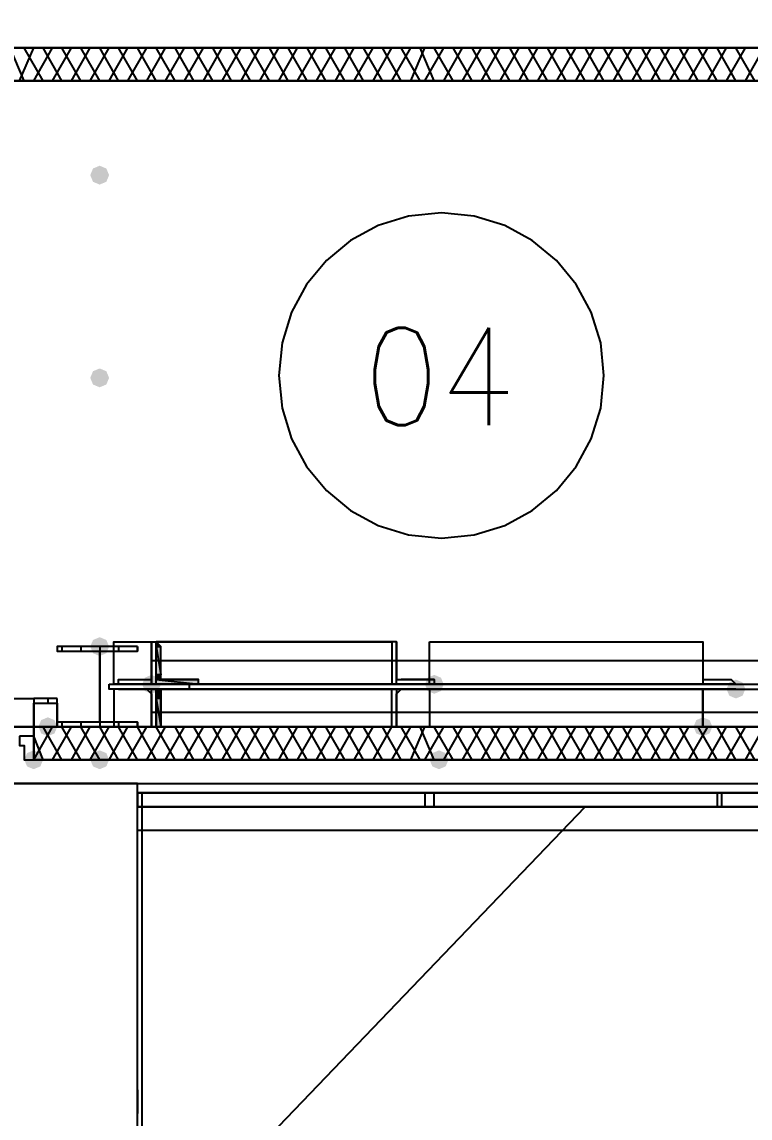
# Model space of a CAD drawing. Header units: millimetres. Extents: x 0 to 420, y 0 to 297.
# Drawn here: x 376.96 to 383.5, y 100.58 to 110.43 of the extents above; entities that cross this region are included whole.
import ezdxf

# ---------------------------------------------------------------- set-up
doc = ezdxf.new("R2010")
doc.units = ezdxf.units.MM
doc.layers.get('0').update_dxf_attribs({"linetype": 'CONTINUOUS'})
doc.styles.get("Standard").update_dxf_attribs({"font": 'STANDARD'})

msp = doc.modelspace()

# ---------------------------------------------------------------- hatches: boundary and pattern name
at = {"true_color": 0x000007}
for points in [[(377.740333, 109.050667), (377.715463, 108.990871), (377.655667, 108.966), (377.595871, 108.990871), (377.571, 109.050667), (377.595871, 109.110462), (377.655667, 109.135333), (377.715462, 109.110463)], [(377.740333, 107.230333), (377.715463, 107.170538), (377.655667, 107.145667), (377.595871, 107.170538), (377.571, 107.230333), (377.595871, 107.290129), (377.655667, 107.315), (377.715462, 107.290129)], [(377.740333, 104.817333), (377.715463, 104.757537), (377.655667, 104.732667), (377.595871, 104.757537), (377.571, 104.817333), (377.595871, 104.877129), (377.655667, 104.902), (377.715462, 104.877129)], [(378.206, 104.478667), (378.181129, 104.418871), (378.121333, 104.394), (378.061537, 104.418871), (378.036667, 104.478667), (378.061537, 104.538462), (378.121333, 104.563333), (378.181129, 104.538463)], [(380.746, 104.478667), (380.721129, 104.418871), (380.661333, 104.394), (380.601537, 104.418871), (380.576667, 104.478667), (380.601537, 104.538462), (380.661333, 104.563333), (380.721129, 104.538463)], [(383.455333, 104.436333), (383.430462, 104.376537), (383.370667, 104.351667), (383.310871, 104.376537), (383.286, 104.436333), (383.310871, 104.496129), (383.370667, 104.521), (383.430462, 104.496129)], [(377.274667, 104.097667), (377.249796, 104.037871), (377.19, 104.013), (377.130204, 104.037871), (377.105333, 104.097667), (377.130204, 104.157462), (377.19, 104.182333), (377.249796, 104.157463)], [(383.159, 104.097667), (383.134129, 104.037871), (383.074333, 104.013), (383.014537, 104.037871), (382.989667, 104.097667), (383.014537, 104.157462), (383.074333, 104.182333), (383.134129, 104.157463)]]:
    msp.add_hatch(color=0, dxfattribs=at).paths.add_polyline_path(points, flags=0)
at = {"true_color": 0x000062}
h = msp.add_hatch(color=0, dxfattribs=at)
h.paths.add_polyline_path([(378.206, 104.817333), (378.163667, 104.859667)], flags=0)
h.paths.add_polyline_path([(378.163667, 104.859667), (378.206, 104.817333), (378.163667, 104.817333)], flags=0)
h.paths.add_polyline_path([(378.206, 104.817333), (378.163667, 104.817333)], flags=0)
h.paths.add_polyline_path([(378.163667, 104.817333), (378.206, 104.817333)], flags=0)
h.paths.add_polyline_path([(378.206, 104.817333), (378.163667, 104.817333)], flags=0)
h.paths.add_polyline_path([(378.206, 104.817333), (378.163667, 104.817333)], flags=0)
h = msp.add_hatch(color=0, dxfattribs=at)
h.paths.add_polyline_path([(378.206, 104.817333), (378.163667, 104.817333), (378.206, 104.563333)], flags=0)
h.paths.add_polyline_path([(378.163667, 104.817333), (378.206, 104.563333), (378.163667, 104.563333)], flags=0)
h = msp.add_hatch(color=0, dxfattribs=at)
h.paths.add_polyline_path([(378.206, 104.563333), (378.163667, 104.563333), (378.206, 104.521)], flags=0)
h.paths.add_polyline_path([(378.163667, 104.563333), (378.206, 104.521), (378.163667, 104.521)], flags=0)
h.paths.add_polyline_path([(378.206, 104.521), (378.163667, 104.521)], flags=0)
h.paths.add_polyline_path([(378.163667, 104.521), (378.206, 104.521)], flags=0)
h.paths.add_polyline_path([(378.206, 104.521), (378.163667, 104.521)], flags=0)
h.paths.add_polyline_path([(378.206, 104.521), (378.163667, 104.521)], flags=0)
h.paths.add_polyline_path([(378.163667, 104.521), (378.206, 104.521)], flags=0)
h.paths.add_polyline_path([(378.206, 104.521), (378.163667, 104.521)], flags=0)
h = msp.add_hatch(color=0, dxfattribs=at)
h.paths.add_polyline_path([(378.248333, 104.521), (378.163667, 104.521)], flags=0)
h.paths.add_polyline_path([(378.248333, 104.521), (378.163667, 104.521), (378.206, 104.521)], flags=0)
h = msp.add_hatch(color=0, dxfattribs=at)
h.paths.add_polyline_path([(378.502333, 104.521), (378.163667, 104.521)], flags=0)
h.paths.add_polyline_path([(378.502333, 104.521), (378.163667, 104.521), (378.248333, 104.521)], flags=0)
h = msp.add_hatch(color=0, dxfattribs=at)
h.paths.add_polyline_path([(378.544667, 104.521), (378.163667, 104.521), (378.544667, 104.478667)], flags=0)
h.paths.add_polyline_path([(378.163667, 104.521), (378.544667, 104.478667), (378.163667, 104.478667)], flags=0)
h.paths.add_polyline_path([(378.544667, 104.478667), (378.163667, 104.478667)], flags=0)
h.paths.add_polyline_path([(378.163667, 104.478667), (378.544667, 104.478667)], flags=0)
h.paths.add_polyline_path([(378.544667, 104.478667), (378.163667, 104.478667)], flags=0)
h.paths.add_polyline_path([(378.544667, 104.478667), (378.163667, 104.478667)], flags=0)
h.paths.add_polyline_path([(378.163667, 104.478667), (378.544667, 104.478667)], flags=0)
h.paths.add_polyline_path([(378.544667, 104.478667), (378.163667, 104.478667)], flags=0)
h.paths.add_polyline_path([(378.544667, 104.478667), (378.163667, 104.478667)], flags=0)
h.paths.add_polyline_path([(378.163667, 104.478667), (378.544667, 104.478667)], flags=0)
h.paths.add_polyline_path([(378.544667, 104.478667), (378.163667, 104.478667)], flags=0)
h.paths.add_polyline_path([(378.544667, 104.478667), (378.163667, 104.478667)], flags=0)
h.paths.add_polyline_path([(378.163667, 104.478667), (378.544667, 104.478667)], flags=0)
h = msp.add_hatch(color=0, dxfattribs=at)
h.paths.add_polyline_path([(378.163667, 104.436333), (378.544667, 104.436333)], flags=0)
h.paths.add_polyline_path([(378.544667, 104.436333), (378.163667, 104.436333)], flags=0)
h.paths.add_polyline_path([(378.544667, 104.436333), (378.163667, 104.436333)], flags=0)
h.paths.add_polyline_path([(378.163667, 104.436333), (378.544667, 104.436333)], flags=0)
h.paths.add_polyline_path([(378.544667, 104.436333), (378.163667, 104.436333)], flags=0)
h.paths.add_polyline_path([(378.544667, 104.436333), (378.163667, 104.436333)], flags=0)
h.paths.add_polyline_path([(378.163667, 104.436333), (378.544667, 104.436333)], flags=0)
h.paths.add_polyline_path([(378.544667, 104.436333), (378.163667, 104.436333)], flags=0)
h.paths.add_polyline_path([(378.544667, 104.436333), (378.163667, 104.436333)], flags=0)
h.paths.add_polyline_path([(378.163667, 104.436333), (378.544667, 104.436333)], flags=0)
h.paths.add_polyline_path([(378.544667, 104.436333), (378.163667, 104.436333)], flags=0)
h.paths.add_polyline_path([(378.544667, 104.436333), (378.163667, 104.436333)], flags=0)
h.paths.add_polyline_path([(378.163667, 104.436333), (378.544667, 104.436333)], flags=0)
h.paths.add_polyline_path([(378.544667, 104.436333), (378.502333, 104.436333)], flags=0)
h.paths.add_polyline_path([(378.544667, 104.436333), (378.502333, 104.436333)], flags=0)
h.paths.add_polyline_path([(378.502333, 104.436333), (378.544667, 104.436333)], flags=0)
h = msp.add_hatch(color=0, dxfattribs=at)
h.paths.add_polyline_path([(378.248333, 104.436333), (378.163667, 104.436333)], flags=0)
h.paths.add_polyline_path([(378.248333, 104.436333), (378.163667, 104.436333), (378.502333, 104.436333)], flags=0)
h = msp.add_hatch(color=0, dxfattribs=at)
h.paths.add_polyline_path([(378.163667, 104.436333), (378.206, 104.436333)], flags=0)
h.paths.add_polyline_path([(378.206, 104.436333), (378.163667, 104.436333)], flags=0)
h.paths.add_polyline_path([(378.206, 104.436333), (378.163667, 104.436333)], flags=0)
h.paths.add_polyline_path([(378.163667, 104.436333), (378.206, 104.436333)], flags=0)
h.paths.add_polyline_path([(378.206, 104.436333), (378.163667, 104.436333)], flags=0)
h.paths.add_polyline_path([(378.206, 104.436333), (378.163667, 104.436333), (378.248333, 104.436333)], flags=0)
h = msp.add_hatch(color=0, dxfattribs=at)
h.paths.add_polyline_path([(378.206, 104.436333), (378.163667, 104.436333), (378.206, 104.394)], flags=0)
h.paths.add_polyline_path([(378.163667, 104.436333), (378.206, 104.394), (378.163667, 104.394)], flags=0)
for points in [[(378.544667, 104.521), (378.502333, 104.521)], [(378.163667, 104.097667), (378.206, 104.097667)]]:
    msp.add_hatch(color=0, dxfattribs=at).paths.add_polyline_path(points, flags=0)
h = msp.add_hatch(color=0, dxfattribs=at)
h.paths.add_polyline_path([(378.502333, 104.521), (378.544667, 104.521)], flags=0)
h.paths.add_polyline_path([(378.544667, 104.521), (378.502333, 104.521)], flags=0)
h = msp.add_hatch(color=0, dxfattribs=at)
h.paths.add_polyline_path([(378.206, 104.394), (378.163667, 104.394), (378.206, 104.351667)], flags=0)
h.paths.add_polyline_path([(378.163667, 104.394), (378.206, 104.351667), (378.163667, 104.351667)], flags=0)
h = msp.add_hatch(color=0, dxfattribs=at)
h.paths.add_polyline_path([(378.206, 104.351667), (378.163667, 104.351667), (378.206, 104.097667)], flags=0)
h.paths.add_polyline_path([(378.163667, 104.351667), (378.206, 104.097667), (378.163667, 104.097667)], flags=0)
h.paths.add_polyline_path([(378.206, 104.097667), (378.163667, 104.097667)], flags=0)
h.paths.add_polyline_path([(378.163667, 104.097667), (378.206, 104.097667)], flags=0)
h.paths.add_polyline_path([(378.206, 104.097667), (378.163667, 104.097667)], flags=0)
h.paths.add_polyline_path([(378.206, 104.097667), (378.163667, 104.097667)], flags=0)
at = {"true_color": 0x0000fe}
for points in [[(377.147667, 103.801333), (377.122796, 103.741537), (377.063, 103.716667), (377.003204, 103.741537), (376.978333, 103.801333), (377.003204, 103.861129), (377.063, 103.886), (377.122796, 103.861129)], [(377.740333, 103.801333), (377.715463, 103.741537), (377.655667, 103.716667), (377.595871, 103.741537), (377.571, 103.801333), (377.595871, 103.861129), (377.655667, 103.886), (377.715462, 103.861129)], [(377.740333, 103.801333), (377.715463, 103.741537), (377.655667, 103.716667), (377.595871, 103.741537), (377.571, 103.801333), (377.595871, 103.861129), (377.655667, 103.886), (377.715462, 103.861129)], [(377.740333, 103.801333), (377.715463, 103.741537), (377.655667, 103.716667), (377.595871, 103.741537), (377.571, 103.801333), (377.595871, 103.861129), (377.655667, 103.886), (377.715462, 103.861129)], [(377.740333, 103.801333), (377.715463, 103.741537), (377.655667, 103.716667), (377.595871, 103.741537), (377.571, 103.801333), (377.595871, 103.861129), (377.655667, 103.886), (377.715462, 103.861129)], [(380.788333, 103.801333), (380.763462, 103.741537), (380.703667, 103.716667), (380.643871, 103.741537), (380.619, 103.801333), (380.643871, 103.861129), (380.703667, 103.886), (380.763462, 103.861129)], [(380.788333, 103.801333), (380.763462, 103.741537), (380.703667, 103.716667), (380.643871, 103.741537), (380.619, 103.801333), (380.643871, 103.861129), (380.703667, 103.886), (380.763462, 103.861129)]]:
    msp.add_hatch(color=0, dxfattribs=at).paths.add_polyline_path(points, flags=0)
at = {"true_color": 0x000007}
h = msp.add_hatch(color=0, dxfattribs=at)
h.paths.add_polyline_path([(377.063, 103.801333), (377.655667, 103.801333)], flags=0)
h.paths.add_polyline_path([(377.655667, 103.801333), (377.063, 103.801333)], flags=0)
h = msp.add_hatch(color=0, dxfattribs=at)
h.paths.add_polyline_path([(377.655667, 103.801333), (389.89, 103.801333)], flags=0)
h.paths.add_polyline_path([(389.89, 103.801333), (377.655667, 103.801333)], flags=0)

# ---------------------------------------------------------------- linework, layer by layer
at = {"color": 0, "true_color": 0x000007}
for points in [[(104.309333, 103.589667), (390.101667, 103.589667), (390.101667, 221.276333), (104.309333, 221.276333)], [(367.876667, 138.599333), (360.383667, 138.599333), (360.383667, 104.097667), (373.083667, 104.097667), (373.083667, 110.193667), (389.593667, 110.193667), (389.593667, 121.496667), (389.593667, 138.599333)], [(380.619, 104.859667), (383.074333, 104.859667), (383.074333, 104.478667), (380.619, 104.478667)], [(377.994333, 104.817333), (377.274667, 104.817333), (377.274667, 104.775), (377.655667, 104.775), (377.655667, 104.14), (377.274667, 104.14), (377.274667, 104.097667), (377.994333, 104.097667), (377.994333, 104.14), (377.655667, 104.14), (377.655667, 104.775), (377.994333, 104.775)], [(377.740333, 104.478667), (378.46, 104.478667), (378.46, 104.436333), (377.740333, 104.436333)], [(380.619, 104.097667), (383.074333, 104.097667), (383.074333, 104.436333), (380.619, 104.436333)], [(377.274667, 104.351667), (377.063, 104.351667), (377.063, 104.097667), (377.274667, 104.097667)], [(377.274667, 104.309333), (377.274667, 104.097667), (377.063, 104.097667), (377.063, 104.309333)], [(376.936, 104.013), (376.936, 103.928333), (376.978333, 103.928333), (376.978333, 103.801333), (377.063, 103.801333), (377.063, 104.013)], [(377.063, 103.801333), (377.655667, 103.801333)], [(377.655667, 103.801333), (377.063, 103.801333)], [(377.063, 103.801333), (377.655667, 103.801333), (377.063, 103.801333), (377.655667, 103.801333)], [(377.655667, 103.801333), (389.89, 103.801333)], [(389.89, 103.801333), (377.655667, 103.801333)], [(116.416667, 94.953667), (377.994333, 94.953667), (377.994333, 103.589667), (116.416667, 103.589667)], [(377.994333, 103.505), (404.114, 103.505), (404.114, 103.378), (377.994333, 103.378), (377.994333, 103.505), (404.114, 103.505), (404.114, 103.378), (377.994333, 103.378), (377.994333, 103.505), (404.114, 103.505), (404.114, 103.378), (377.994333, 103.378), (377.994333, 103.505), (404.114, 103.505), (404.114, 103.378), (377.994333, 103.378), (377.994333, 103.505), (377.994333, 103.378), (404.114, 103.378), (404.114, 103.505)], [(377.994333, 103.378), (378.036667, 103.378), (378.036667, 103.420333), (378.036667, 103.462667), (378.036667, 103.505), (377.994333, 103.505), (377.994333, 103.462667), (377.994333, 103.420333)], [(380.576667, 103.505), (380.576667, 103.378), (380.661333, 103.378), (380.661333, 103.505)], [(383.201333, 103.505), (383.201333, 103.378), (383.243667, 103.378), (383.243667, 103.505)], [(377.994333, 103.251), (377.994333, 103.378), (404.114, 103.378), (404.114, 103.166333), (377.994333, 103.166333)]]:
    msp.add_lwpolyline(points, close=True, dxfattribs=at)
for points in [[(389.593667, 110.193667), (373.083667, 110.193667)], [(376.978333, 109.897333), (376.851333, 110.193667)], [(376.936, 109.897333), (377.063, 110.193667)], [(377.147667, 109.897333), (376.978333, 110.193667)], [(377.063, 109.897333), (377.232333, 110.193667)], [(377.317, 109.897333), (377.147667, 110.193667)], [(377.232333, 109.897333), (377.401667, 110.193667)], [(377.486333, 109.897333), (377.317, 110.193667)], [(377.401667, 109.897333), (377.571, 110.193667)], [(377.655667, 109.897333), (377.486333, 110.193667)], [(377.571, 109.897333), (377.740333, 110.193667)], [(377.825, 109.897333), (377.655667, 110.193667)], [(377.740333, 109.897333), (377.909667, 110.193667)], [(377.994333, 109.897333), (377.825, 110.193667)], [(377.909667, 109.897333), (378.079, 110.193667)], [(378.163667, 109.897333), (377.994333, 110.193667)], [(378.079, 109.897333), (378.248333, 110.193667)], [(378.333, 109.897333), (378.163667, 110.193667)], [(378.248333, 109.897333), (378.417667, 110.193667)], [(378.502333, 109.897333), (378.333, 110.193667)], [(378.417667, 109.897333), (378.587, 110.193667)], [(378.671667, 109.897333), (378.502333, 110.193667)], [(378.587, 109.897333), (378.756333, 110.193667)], [(378.841, 109.897333), (378.671667, 110.193667)], [(378.756333, 109.897333), (378.925667, 110.193667)], [(379.010333, 109.897333), (378.841, 110.193667)], [(378.925667, 109.897333), (379.095, 110.193667)], [(379.179667, 109.897333), (379.010333, 110.193667)], [(379.095, 109.897333), (379.264333, 110.193667)], [(379.349, 109.897333), (379.179667, 110.193667)], [(379.264333, 109.897333), (379.433667, 110.193667)], [(379.518333, 109.897333), (379.349, 110.193667)], [(379.433667, 109.897333), (379.603, 110.193667)], [(379.687667, 109.897333), (379.518333, 110.193667)], [(379.603, 109.897333), (379.772333, 110.193667)], [(379.857, 109.897333), (379.687667, 110.193667)], [(379.772333, 109.897333), (379.941667, 110.193667)], [(380.026333, 109.897333), (379.857, 110.193667)], [(379.941667, 109.897333), (380.111, 110.193667)], [(380.195667, 109.897333), (380.026333, 110.193667)], [(380.111, 109.897333), (380.280333, 110.193667)], [(380.365, 109.897333), (380.195667, 110.193667)], [(380.280333, 109.897333), (380.449667, 110.193667)], [(380.534333, 109.897333), (380.365, 110.193667)], [(380.449667, 109.897333), (380.576667, 110.193667)], [(380.661333, 109.897333), (380.534333, 110.193667)], [(380.576667, 109.897333), (380.746, 110.193667)], [(380.830667, 109.897333), (380.661333, 110.193667)], [(380.746, 109.897333), (380.915333, 110.193667)], [(381, 109.897333), (380.830667, 110.193667)], [(380.915333, 109.897333), (381.084667, 110.193667)], [(381.169333, 109.897333), (381, 110.193667)], [(381.084667, 109.897333), (381.254, 110.193667)], [(381.338667, 109.897333), (381.169333, 110.193667)], [(381.254, 109.897333), (381.423333, 110.193667)], [(381.508, 109.897333), (381.338667, 110.193667)], [(381.423333, 109.897333), (381.592667, 110.193667)], [(381.677333, 109.897333), (381.508, 110.193667)], [(381.592667, 109.897333), (381.762, 110.193667)], [(381.846667, 109.897333), (381.677333, 110.193667)], [(381.762, 109.897333), (381.931333, 110.193667)], [(382.016, 109.897333), (381.846667, 110.193667)], [(381.931333, 109.897333), (382.100667, 110.193667)], [(382.185333, 109.897333), (382.016, 110.193667)], [(382.100667, 109.897333), (382.27, 110.193667)], [(382.354667, 109.897333), (382.185333, 110.193667)], [(382.27, 109.897333), (382.439333, 110.193667)], [(382.524, 109.897333), (382.354667, 110.193667)], [(382.439333, 109.897333), (382.608667, 110.193667)], [(382.693333, 109.897333), (382.524, 110.193667)], [(382.608667, 109.897333), (382.778, 110.193667)], [(382.862667, 109.897333), (382.693333, 110.193667)], [(382.778, 109.897333), (382.947333, 110.193667)], [(383.032, 109.897333), (382.862667, 110.193667)], [(382.947333, 109.897333), (383.116667, 110.193667)], [(383.201333, 109.897333), (383.032, 110.193667)], [(383.116667, 109.897333), (383.286, 110.193667)], [(383.370667, 109.897333), (383.201333, 110.193667)], [(383.286, 109.897333), (383.455333, 110.193667)], [(383.54, 109.897333), (383.370667, 110.193667)], [(383.455333, 109.897333), (383.624667, 110.193667)], [(373.083667, 109.897333), (389.593667, 109.897333)], [(382.185333, 107.2515), (382.155661, 107.545844), (382.070561, 107.819996), (381.935905, 108.068083), (381.757566, 108.284232), (381.541416, 108.462572), (381.293329, 108.597228), (381.019177, 108.682328), (380.724833, 108.712), (380.43049, 108.682328), (380.156338, 108.597228), (379.908251, 108.462572), (379.692101, 108.284232), (379.513762, 108.068083), (379.379106, 107.819996), (379.294005, 107.545844), (379.264333, 107.2515)], [(379.264333, 107.2515), (379.294005, 106.957156), (379.379106, 106.683004), (379.513762, 106.434917), (379.692101, 106.218768), (379.908251, 106.040428), (380.156338, 105.905772), (380.43049, 105.820672), (380.724833, 105.791), (381.019177, 105.820672), (381.293329, 105.905772), (381.541416, 106.040428), (381.757566, 106.218768), (381.935905, 106.434917), (382.070561, 106.683004), (382.155661, 106.957156), (382.185333, 107.2515)], [(378.163667, 104.478667), (377.782667, 104.478667), (377.782667, 104.859667), (378.163667, 104.859667)], [(378.121333, 104.859667), (380.280333, 104.859667), (380.280333, 104.478667), (378.121333, 104.478667), (377.825, 104.478667), (377.825, 104.521), (378.079, 104.521), (378.121333, 104.521), (378.121333, 104.817333), (378.121333, 104.859667), (378.121333, 104.478667)], [(380.322667, 104.478667), (380.322667, 104.859667), (378.163667, 104.859667)], [(380.322667, 104.859667), (380.322667, 104.817333)], [(383.074333, 104.859667), (383.074333, 104.817333)], [(377.317, 104.817333), (377.317, 104.775)], [(377.486333, 104.817333), (377.486333, 104.775)], [(377.655667, 104.817333), (377.655667, 104.097667)], [(377.825, 104.817333), (377.825, 104.775)], [(377.994333, 104.817333), (377.994333, 104.775)], [(380.322667, 104.817333), (380.322667, 104.521), (380.365, 104.521)], [(383.074333, 104.817333), (383.074333, 104.521), (383.116667, 104.521), (383.328333, 104.521), (383.370667, 104.478667)], [(388.747, 104.521), (388.747, 104.690333), (378.121333, 104.690333), (378.121333, 104.521), (378.121333, 104.478667), (378.121333, 104.521), (378.121333, 104.690333)], [(378.163667, 104.436333), (377.782667, 104.436333), (377.782667, 104.097667), (378.163667, 104.097667)], [(378.121333, 104.097667), (380.280333, 104.097667), (380.280333, 104.436333), (378.121333, 104.436333), (377.825, 104.436333), (378.079, 104.436333), (378.121333, 104.394), (378.121333, 104.097667), (378.121333, 104.436333)], [(378.121333, 104.478667), (388.747, 104.478667), (388.747, 104.521)], [(378.121333, 104.478667), (388.747, 104.478667)], [(388.747, 104.224667), (388.747, 104.436333), (388.747, 104.394), (388.747, 104.224667), (378.121333, 104.224667), (378.121333, 104.436333), (388.747, 104.436333)], [(380.322667, 104.478667), (378.163667, 104.478667)], [(380.322667, 104.436333), (378.163667, 104.436333)], [(378.544667, 104.521), (378.248333, 104.521)], [(378.544667, 104.436333), (378.248333, 104.436333)], [(380.661333, 104.521), (380.365, 104.521), (380.661333, 104.521), (380.661333, 104.478667), (380.322667, 104.478667)], [(380.322667, 104.436333), (380.322667, 104.097667), (380.322667, 104.394), (380.365, 104.436333)], [(380.661333, 104.436333), (380.365, 104.436333), (380.661333, 104.436333), (380.322667, 104.436333)], [(383.370667, 104.478667), (383.074333, 104.478667)], [(383.074333, 104.436333), (383.116667, 104.436333), (383.328333, 104.436333), (383.370667, 104.436333), (383.074333, 104.436333), (383.074333, 104.394), (383.074333, 104.097667)], [(375.496667, 104.351667), (377.063, 104.351667), (377.063, 104.224667)], [(377.19, 104.351667), (377.19, 104.309333)], [(377.063, 104.224667), (377.063, 104.097667), (375.496667, 104.097667)], [(377.317, 104.14), (377.317, 104.097667)], [(377.486333, 104.14), (377.486333, 104.097667)], [(377.825, 104.14), (377.825, 104.097667)], [(377.994333, 104.14), (377.994333, 104.097667)], [(377.063, 104.055333), (377.063, 104.097667)], [(377.063, 103.801333), (377.232333, 104.097667)], [(377.063, 103.801333), (377.063, 104.013), (377.063, 104.097667)], [(377.063, 104.097667), (377.063, 104.013), (377.063, 103.801333), (377.063, 104.013)], [(389.593667, 104.097667), (377.063, 104.097667)], [(377.317, 103.801333), (377.147667, 104.097667)], [(377.232333, 103.801333), (377.401667, 104.097667)], [(377.486333, 103.801333), (377.317, 104.097667)], [(377.401667, 103.801333), (377.571, 104.097667)], [(377.655667, 103.801333), (377.486333, 104.097667)], [(377.571, 103.801333), (377.740333, 104.097667)], [(377.825, 103.801333), (377.655667, 104.097667)], [(377.740333, 103.801333), (377.909667, 104.097667)], [(377.994333, 103.801333), (377.825, 104.097667)], [(377.909667, 103.801333), (378.079, 104.097667)], [(378.163667, 103.801333), (377.994333, 104.097667)], [(378.079, 103.801333), (378.248333, 104.097667)], [(378.333, 103.801333), (378.163667, 104.097667)], [(380.322667, 104.097667), (378.163667, 104.097667)], [(378.248333, 103.801333), (378.417667, 104.097667)], [(378.502333, 103.801333), (378.333, 104.097667)], [(378.417667, 103.801333), (378.587, 104.097667)], [(378.671667, 103.801333), (378.502333, 104.097667)], [(378.587, 103.801333), (378.756333, 104.097667)], [(378.841, 103.801333), (378.671667, 104.097667)], [(378.756333, 103.801333), (378.925667, 104.097667)], [(379.010333, 103.801333), (378.841, 104.097667)], [(378.925667, 103.801333), (379.095, 104.097667)], [(379.179667, 103.801333), (379.010333, 104.097667)], [(379.095, 103.801333), (379.264333, 104.097667)], [(379.349, 103.801333), (379.179667, 104.097667)], [(379.264333, 103.801333), (379.433667, 104.097667)], [(379.518333, 103.801333), (379.349, 104.097667)], [(379.433667, 103.801333), (379.603, 104.097667)], [(379.687667, 103.801333), (379.518333, 104.097667)], [(379.603, 103.801333), (379.772333, 104.097667)], [(379.857, 103.801333), (379.687667, 104.097667)], [(379.772333, 103.801333), (379.941667, 104.097667)], [(380.026333, 103.801333), (379.857, 104.097667)], [(379.941667, 103.801333), (380.111, 104.097667)], [(380.195667, 103.801333), (380.026333, 104.097667)], [(380.111, 103.801333), (380.280333, 104.097667)], [(380.365, 103.801333), (380.195667, 104.097667)], [(380.280333, 103.801333), (380.449667, 104.097667)], [(380.534333, 103.801333), (380.365, 104.097667)], [(380.449667, 103.801333), (380.576667, 104.097667)], [(380.661333, 103.801333), (380.534333, 104.097667)], [(380.576667, 103.801333), (380.746, 104.097667)], [(380.830667, 103.801333), (380.661333, 104.097667)], [(380.746, 103.801333), (380.915333, 104.097667)], [(381, 103.801333), (380.830667, 104.097667)], [(380.915333, 103.801333), (381.084667, 104.097667)], [(381.169333, 103.801333), (381, 104.097667)], [(381.084667, 103.801333), (381.254, 104.097667)], [(381.338667, 103.801333), (381.169333, 104.097667)], [(381.254, 103.801333), (381.423333, 104.097667)], [(381.508, 103.801333), (381.338667, 104.097667)], [(381.423333, 103.801333), (381.592667, 104.097667)], [(381.677333, 103.801333), (381.508, 104.097667)], [(381.592667, 103.801333), (381.762, 104.097667)], [(381.846667, 103.801333), (381.677333, 104.097667)], [(381.762, 103.801333), (381.931333, 104.097667)], [(382.016, 103.801333), (381.846667, 104.097667)], [(381.931333, 103.801333), (382.100667, 104.097667)], [(382.185333, 103.801333), (382.016, 104.097667)], [(382.100667, 103.801333), (382.27, 104.097667)], [(382.354667, 103.801333), (382.185333, 104.097667)], [(382.27, 103.801333), (382.439333, 104.097667)], [(382.524, 103.801333), (382.354667, 104.097667)], [(382.439333, 103.801333), (382.608667, 104.097667)], [(382.693333, 103.801333), (382.524, 104.097667)], [(382.608667, 103.801333), (382.778, 104.097667)], [(382.862667, 103.801333), (382.693333, 104.097667)], [(382.778, 103.801333), (382.947333, 104.097667)], [(383.032, 103.801333), (382.862667, 104.097667)], [(382.947333, 103.801333), (383.116667, 104.097667)], [(383.201333, 103.801333), (383.032, 104.097667)], [(383.116667, 103.801333), (383.286, 104.097667)], [(383.370667, 103.801333), (383.201333, 104.097667)], [(383.286, 103.801333), (383.455333, 104.097667)], [(383.54, 103.801333), (383.370667, 104.097667)], [(383.455333, 103.801333), (383.624667, 104.097667)], [(377.147667, 103.801333), (377.063, 104.013)], [(377.063, 103.801333), (377.655667, 103.801333), (377.063, 103.801333), (377.655667, 103.801333)], [(377.063, 103.801333), (389.89, 103.801333)], [(389.89, 103.801333), (377.655667, 103.801333), (389.89, 103.801333), (377.655667, 103.801333)], [(389.89, 103.801333), (377.655667, 103.801333), (389.932333, 103.801333)], [(389.89, 103.801333), (377.655667, 103.801333), (389.932333, 103.801333)], [(404.114, 94.953667), (377.994333, 94.953667), (377.994333, 103.378), (404.114, 103.378)], [(377.994333, 99.187), (382.016, 103.378)], [(378.036667, 99.187), (378.036667, 103.378), (378.121333, 103.378)], [(378.121333, 103.378), (378.248333, 103.378)], [(377.994333, 100.838), (377.994333, 100.711), (377.994333, 100.626333)]]:
    msp.add_lwpolyline(points, dxfattribs=at)
at = {"color": 0, "true_color": 0x000008}
msp.add_lwpolyline([(373.083667, 109.897333), (373.083667, 104.097667), (389.593667, 104.097667), (389.593667, 109.897333)], close=True, dxfattribs=at)
at = {"color": 0, "true_color": 0x000062}
for points in [[(378.206, 104.817333), (378.163667, 104.859667)], [(378.163667, 104.859667), (378.206, 104.817333), (378.163667, 104.817333)], [(378.206, 104.817333), (378.163667, 104.817333)], [(378.163667, 104.817333), (378.206, 104.817333)], [(378.206, 104.817333), (378.163667, 104.817333)], [(378.206, 104.817333), (378.163667, 104.817333)], [(378.206, 104.817333), (378.163667, 104.817333), (378.206, 104.563333)], [(378.163667, 104.817333), (378.206, 104.563333), (378.163667, 104.563333)], [(378.206, 104.563333), (378.163667, 104.563333), (378.206, 104.521)], [(378.163667, 104.563333), (378.206, 104.521), (378.163667, 104.521)], [(378.206, 104.521), (378.163667, 104.521)], [(378.163667, 104.521), (378.206, 104.521)], [(378.206, 104.521), (378.163667, 104.521)], [(378.206, 104.521), (378.163667, 104.521)], [(378.163667, 104.521), (378.206, 104.521)], [(378.206, 104.521), (378.163667, 104.521)], [(378.248333, 104.521), (378.163667, 104.521)], [(378.248333, 104.521), (378.163667, 104.521), (378.206, 104.521)], [(378.502333, 104.521), (378.163667, 104.521)], [(378.502333, 104.521), (378.163667, 104.521), (378.248333, 104.521)], [(378.544667, 104.521), (378.163667, 104.521), (378.544667, 104.478667)], [(378.163667, 104.521), (378.544667, 104.478667), (378.163667, 104.478667)], [(378.544667, 104.478667), (378.163667, 104.478667)], [(378.163667, 104.478667), (378.544667, 104.478667)], [(378.544667, 104.478667), (378.163667, 104.478667)], [(378.544667, 104.478667), (378.163667, 104.478667)], [(378.163667, 104.478667), (378.544667, 104.478667)], [(378.544667, 104.478667), (378.163667, 104.478667)], [(378.544667, 104.478667), (378.163667, 104.478667)], [(378.163667, 104.478667), (378.544667, 104.478667)], [(378.544667, 104.478667), (378.163667, 104.478667)], [(378.544667, 104.478667), (378.163667, 104.478667)], [(378.163667, 104.478667), (378.544667, 104.478667)], [(378.163667, 104.436333), (378.544667, 104.436333)], [(378.544667, 104.436333), (378.163667, 104.436333)], [(378.544667, 104.436333), (378.163667, 104.436333)], [(378.163667, 104.436333), (378.544667, 104.436333)], [(378.544667, 104.436333), (378.163667, 104.436333)], [(378.544667, 104.436333), (378.163667, 104.436333)], [(378.163667, 104.436333), (378.544667, 104.436333)], [(378.544667, 104.436333), (378.163667, 104.436333)], [(378.544667, 104.436333), (378.163667, 104.436333)], [(378.163667, 104.436333), (378.544667, 104.436333)], [(378.544667, 104.436333), (378.163667, 104.436333)], [(378.544667, 104.436333), (378.163667, 104.436333)], [(378.163667, 104.436333), (378.544667, 104.436333)], [(378.248333, 104.436333), (378.163667, 104.436333)], [(378.248333, 104.436333), (378.163667, 104.436333), (378.502333, 104.436333)], [(378.163667, 104.436333), (378.206, 104.436333)], [(378.206, 104.436333), (378.163667, 104.436333)], [(378.206, 104.436333), (378.163667, 104.436333)], [(378.163667, 104.436333), (378.206, 104.436333)], [(378.206, 104.436333), (378.163667, 104.436333)], [(378.206, 104.436333), (378.163667, 104.436333), (378.248333, 104.436333)], [(378.206, 104.436333), (378.163667, 104.436333), (378.206, 104.394)], [(378.163667, 104.436333), (378.206, 104.394), (378.163667, 104.394)], [(378.544667, 104.521), (378.502333, 104.521)], [(378.502333, 104.521), (378.544667, 104.521)], [(378.544667, 104.521), (378.502333, 104.521)], [(378.544667, 104.436333), (378.502333, 104.436333)], [(378.544667, 104.436333), (378.502333, 104.436333)], [(378.502333, 104.436333), (378.544667, 104.436333)], [(378.206, 104.394), (378.163667, 104.394), (378.206, 104.351667)], [(378.163667, 104.394), (378.206, 104.351667), (378.163667, 104.351667)], [(378.206, 104.351667), (378.163667, 104.351667), (378.206, 104.097667)], [(378.163667, 104.351667), (378.206, 104.097667), (378.163667, 104.097667)], [(378.206, 104.097667), (378.163667, 104.097667)], [(378.163667, 104.097667), (378.206, 104.097667)], [(378.206, 104.097667), (378.163667, 104.097667)], [(378.206, 104.097667), (378.163667, 104.097667)], [(378.163667, 104.097667), (378.206, 104.097667)]]:
    msp.add_lwpolyline(points, close=True, dxfattribs=at)
for points in [[(378.544667, 104.478667), (378.163667, 104.478667), (378.163667, 104.859667)], [(378.544667, 104.478667), (378.544667, 104.521), (378.502333, 104.521), (378.248333, 104.521), (378.206, 104.521), (378.206, 104.563333), (378.206, 104.817333), (378.163667, 104.859667)], [(378.544667, 104.436333), (378.163667, 104.436333), (378.163667, 104.097667)], [(378.544667, 104.436333), (378.502333, 104.436333), (378.248333, 104.436333), (378.206, 104.436333), (378.206, 104.394), (378.206, 104.351667), (378.206, 104.097667), (378.163667, 104.097667)]]:
    msp.add_lwpolyline(points, dxfattribs=at)

# ---------------------------------------------------------------- texts
at = {"color": 0, "true_color": 0x000007, "insert": (380.026347, 107.679036), "char_height": 0.872032, "width": 1.16270936, "attachment_point": 1}
msp.add_mtext('04', dxfattribs=at)

doc.saveas('drawing.dxf')
